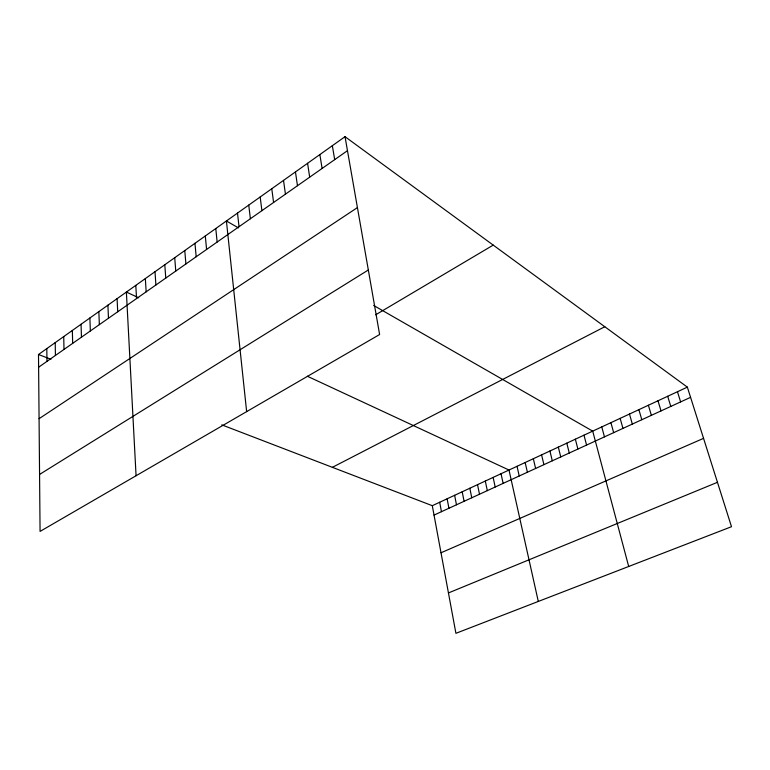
<?xml version="1.0" encoding="UTF-8"?>
<svg xmlns="http://www.w3.org/2000/svg" width="770" height="770" viewBox="0 0 770 770"><rect width="100%" height="100%" fill="white"/><g stroke="black" fill="none" stroke-linecap="round" stroke-linejoin="round"><path stroke-width="1.16" d="M345.027 136.685L379.61 334.526L40.069 531.406L38.5 354.508L345.027 136.685L687.35 387.137L731.5 526.709L455.917 633.315L432.297 505.688L221.77 424.857M38.615 367.232L347.472 150.67M39.068 418.697L357.424 207.602M39.559 474.445L368.329 269.991M375.673 314.795L493.224 245.11M332.39 467.323L604.797 326.74M432.297 505.688L687.35 387.137M434.039 515.091L690.584 397.339M441.008 552.773L703.559 438.361M448.448 592.938L717.457 482.309M38.5 354.508L50.926 359.272M138.687 297.788L126.376 292.061L136.069 475.735M307.346 376.232L508.999 470.037L538.297 601.447M238.45 227.891L226.409 220.98L246.641 411.623M373.681 305.469L592.707 431.133L628.695 566.479M677.465 391.728L680.632 401.911M667.686 396.281L670.785 406.425M657.994 400.785L661.035 410.911M648.388 405.241L651.372 415.338M638.888 409.659L641.805 419.727M629.475 414.039L632.334 424.078M620.148 418.37L622.949 428.38M610.908 422.663L613.661 432.644M601.765 426.917L604.46 436.869M583.987 435.175L586.576 445.079M575.354 439.189L577.895 449.064M566.797 443.173L569.28 453.02M558.317 447.11L560.753 456.928M549.915 451.018L552.302 460.816M541.579 454.887L543.918 464.656M533.331 458.728L535.622 468.468M525.15 462.529L527.392 472.241M517.036 466.302L519.23 475.985M501.029 473.743L503.137 483.377M493.127 477.41L495.187 487.025M485.293 481.058L487.314 490.634M477.525 484.667L479.508 494.225M469.825 488.238L471.769 497.776M462.192 491.789L464.089 501.299M454.627 495.312L456.485 504.793M447.12 498.796L448.939 508.248M439.68 502.252L441.46 511.684M332.351 145.694L334.681 159.631M319.868 154.568L322.091 168.466M307.577 163.298L309.684 177.158M295.459 171.912L297.47 185.724M283.524 180.392L285.439 194.165M271.772 188.746L273.581 202.481M260.183 196.976L261.896 210.672M248.758 205.099L250.375 218.747M237.506 213.097L239.027 226.707M215.783 228.526L217.14 242.049M205.311 235.966L206.581 249.451M194.974 243.31L196.177 256.757M184.781 250.558L185.897 263.956M174.723 257.709L175.762 271.059M164.799 264.755L165.771 278.076M155.001 271.714L155.906 284.996M145.338 278.586L146.165 291.82M135.799 285.362L136.559 298.558M117.088 298.664L117.714 311.773M107.906 305.19L108.474 318.251M98.849 311.619L99.349 324.642M89.898 317.981L90.34 330.956M81.062 324.257L81.447 337.193M72.341 330.455L72.669 343.353M63.727 336.586L63.997 349.436M55.209 342.631L55.43 355.442M46.806 348.608L46.97 361.371"/></g></svg>
